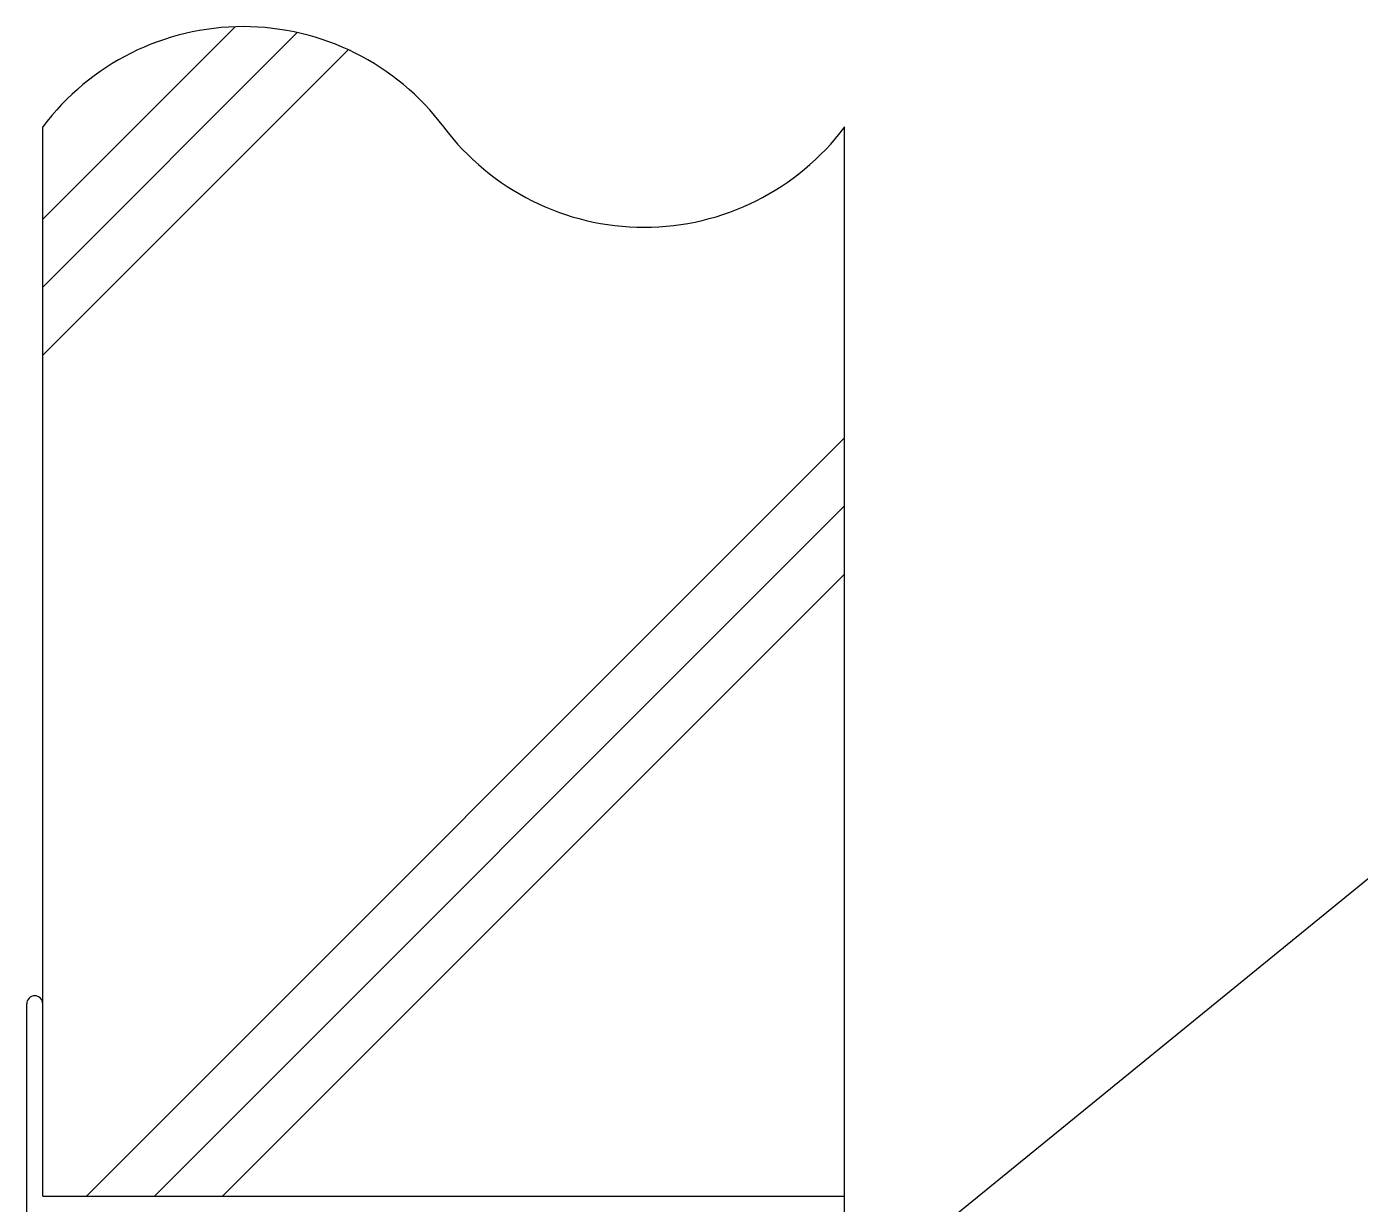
# Model space of a CAD drawing. Extents: x 443 to 1217, y -1921 to -677.
# Drawn here: x 901.35 to 923.5, y -1429.59 to -1410.03 of the extents above; entities that cross this region are included whole.
import ezdxf

# ---------------------------------------------------------------- set-up
doc = ezdxf.new("R2010")
doc.units = 0
doc.header["$MEASUREMENT"] = 0
doc.layers.get('0').update_dxf_attribs({"linetype": 'CONTINUOUS'})
doc.layers.add('2', color=2, linetype='CONTINUOUS')
doc.layers.add('3', color=8, linetype='CONTINUOUS')

msp = doc.modelspace()

# ---------------------------------------------------------------- linework, layer by layer
at = {"color": 7, "linetype": 'Continuous'}
msp.add_line((913.138, -1432.723), (937.273, -1413.061), dxfattribs=at)
at = {"layer": '2', "color": 8, "linetype": 'Continuous'}
for p, q in [((901.615, -1413.225), (904.809, -1410.031)), ((901.615, -1414.356), (905.843, -1410.127)), ((901.615, -1415.486), (906.689, -1410.412)), ((902.34, -1429.454), (914.935, -1416.859)), ((903.47, -1429.454), (914.935, -1417.989)), ((904.6, -1429.454), (914.935, -1419.12))]:
    msp.add_line(p, q, dxfattribs=at)
at = {"layer": '2', "color": 2, "linetype": 'Continuous'}
for p, q in [((901.615, -1426.258), (901.615, -1411.694)), ((914.935, -1429.454), (914.935, -1411.694))]:
    msp.add_line(p, q, dxfattribs=at)
for centre, start, end in [((904.945, -1414.192), 36.8699, 143.1301), ((911.605, -1409.197), 216.8699, 323.1301)]:
    msp.add_arc(centre, 4.163, start, end, dxfattribs=at)
at = {"layer": '3', "color": 3, "linetype": 'Continuous'}
for p, q in [((901.349, -1429.721), (901.349, -1426.258)), ((901.615, -1429.454), (901.615, -1426.258)), ((901.615, -1429.454), (914.935, -1429.454)), ((914.935, -1450.766), (914.935, -1429.454))]:
    msp.add_line(p, q, dxfattribs=at)
msp.add_arc((901.482, -1426.258), 0.133, 0, 180, dxfattribs=at)

doc.saveas('drawing.dxf')
